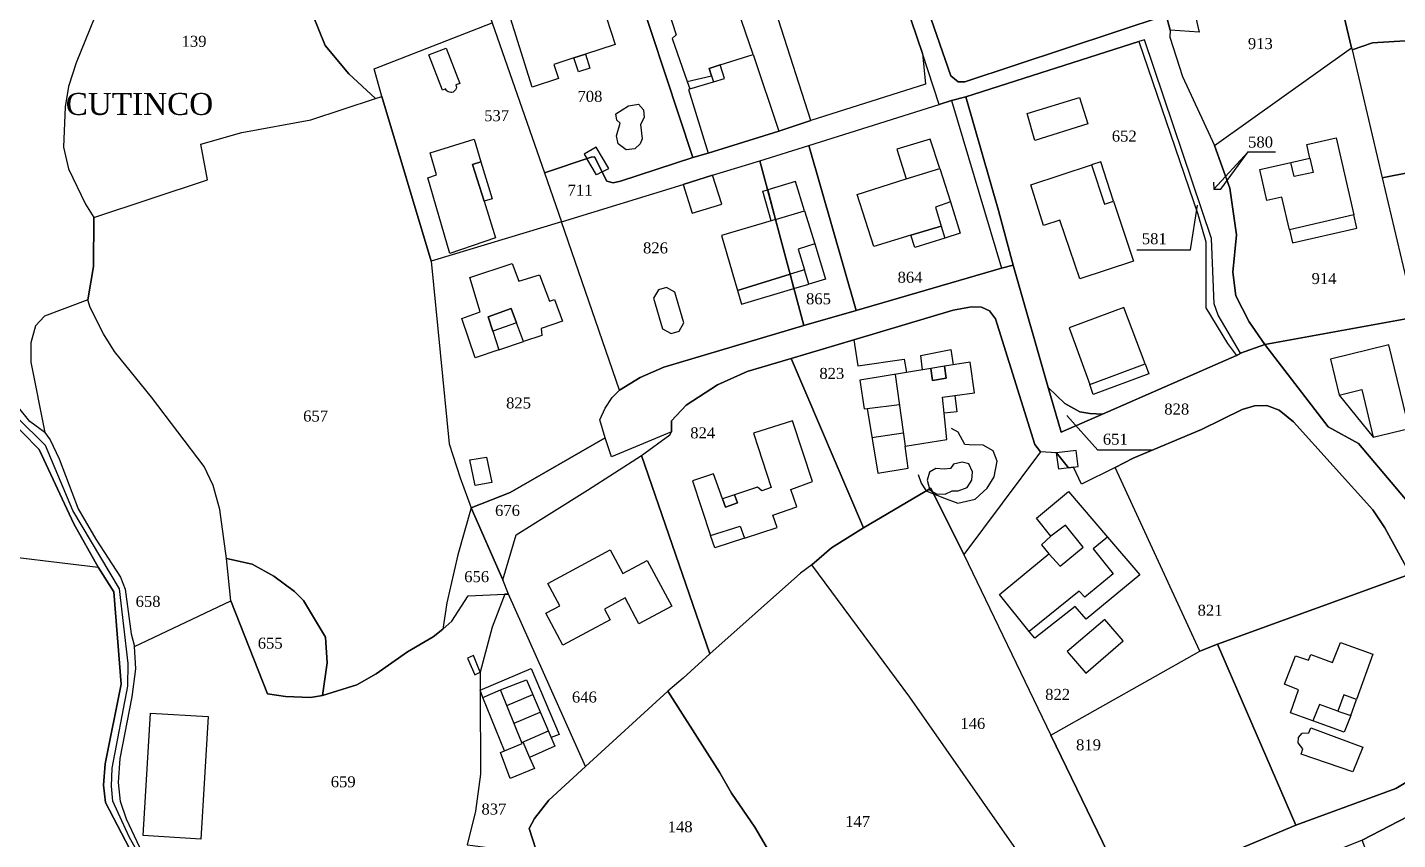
# Model space of a CAD drawing. Extents: x 1205805 to 1207436, y 6154338 to 6158020.
# Drawn here: x 1206856.1 to 1207105.4, y 6154500.9 to 6154648.7 of the extents above; entities that cross this region are included whole.
import ezdxf

# ---------------------------------------------------------------- set-up
doc = ezdxf.new("R2010")
doc.units = 0
doc.linetypes.add('CONTINU', pattern=[0])
for name, color, linetype in [('1LIEUDIT', 7, 'CONTINU'), ('1PARCELLE', 7, 'CONTINU'), ('1ZONCOMM', 7, 'CONTINU'), ('3BATIDUR', 7, 'CONTINU'), ('3BATILEGER', 7, 'CONTINU'), ('3CHEMIN', 7, 'CONTINU'), ('3FISCLINE', 7, 'CONTINUOUS'), ('3FLECHEPAR', 7, 'CONTINU'), ('3LIEUDITTEX', 7, 'CONTINU'), ('3PARCELLETEX', 7, 'CONTINU'), ('3PISCINE', 7, 'CONTINUOUS'), ('3TOPOLINE', 7, 'CONTINU')]:
    doc.layers.add(name, color=color, linetype=linetype)
doc.styles.get("Standard").update_dxf_attribs({"font": 'Times New Roman'})

msp = doc.modelspace()

# ---------------------------------------------------------------- linework, layer by layer
at = {"layer": '1LIEUDIT'}
for points in [[(1206874.65, 6154499.32), (1206870.33, 6154507.68), (1206869.95, 6154510.82), (1206870.22, 6154514.7), (1206873.15, 6154529.16), (1206871.82, 6154545.97), (1206868.99, 6154550.5), (1206864.55, 6154558.33), (1206858.23, 6154571.89), (1206852.07, 6154578.21)], [(1206852.07, 6154578.21), (1206858.23, 6154571.89), (1206864.55, 6154558.33), (1206868.99, 6154550.5), (1206871.82, 6154545.97), (1206873.15, 6154529.16), (1206870.22, 6154514.7), (1206869.95, 6154510.82), (1206870.33, 6154507.68), (1206874.65, 6154499.32)]]:
    msp.add_lwpolyline(points, dxfattribs=at)
at = {"layer": '1PARCELLE'}
for points in [[(1207083.29, 6154691.85), (1207083.65, 6154690.41), (1207084.98, 6154686.87), (1207087.71, 6154682.16), (1207089.53, 6154676.75), (1207097.08, 6154644.92), (1207097.16, 6154644.57), (1207100.85, 6154645.85), (1207116.73, 6154646.82), (1207116.34, 6154650.71), (1207110.39, 6154706.09), (1207089.66, 6154703.05), (1207084.58, 6154699.97), (1207080.16, 6154697.59), (1207081.07, 6154694.56), (1207082.76, 6154694.78), (1207082.98, 6154693.1), (1207083.29, 6154691.85)], [(1207083.29, 6154691.85), (1207075.48, 6154686.91), (1207061.39, 6154681.86), (1207069.34, 6154647.83), (1207064.03, 6154648.19), (1207064.01, 6154646.89), (1207066.29, 6154639.74), (1207072.12, 6154627.21), (1207097.08, 6154644.92), (1207089.53, 6154676.75), (1207087.71, 6154682.16), (1207084.98, 6154686.87), (1207083.65, 6154690.41), (1207083.29, 6154691.85)], [(1207061.39, 6154681.86), (1207069.34, 6154647.83), (1207064.03, 6154648.19), (1207063.35, 6154650.89), (1207026.72, 6154638.75), (1207025.5, 6154638.78), (1207024.17, 6154639.88), (1207014.43, 6154667.89), (1207016.56, 6154676.05), (1207056.53, 6154681.55), (1207049.93, 6154678.62), (1207054.22, 6154679.43), (1207061.39, 6154681.86)], [(1206901.35, 6154672.3), (1206877.7, 6154670.2), (1206870.71, 6154656.45), (1206864.96, 6154642.2), (1206863.59, 6154637.9), (1206862.98, 6154634.23), (1206862.68, 6154626.85), (1206863.6, 6154622.95), (1206866.66, 6154616.52), (1206868.16, 6154614.07), (1206888.87, 6154620.94), (1206887.65, 6154627.41), (1206895.12, 6154629.54), (1206907.69, 6154631.88), (1206919.46, 6154635.71), (1206914.59, 6154640.19), (1206910.28, 6154645.36), (1206906.95, 6154653.63), (1206903.97, 6154665.92), (1206901.35, 6154672.3)], [(1207018.96, 6154643.93), (1207019.51, 6154638.35), (1206998.68, 6154631.71), (1206986.92, 6154668.44), (1207008.72, 6154674.13), (1207018.96, 6154643.93)], [(1206977.18, 6154624.97), (1206979.99, 6154625.78), (1206992.83, 6154629.82), (1206998.68, 6154631.71), (1206986.92, 6154668.44), (1206980.96, 6154666.94), (1206964.62, 6154663.02), (1206977.18, 6154624.97)], [(1206940.7, 6154649.52), (1206950.22, 6154622.24), (1206958.68, 6154625.05), (1206959.3, 6154625.14), (1206961.56, 6154620.67), (1206962.71, 6154620.42), (1206964, 6154620.69), (1206977.18, 6154624.97), (1206964.62, 6154663.02), (1206938.24, 6154657.09), (1206940.7, 6154649.52)], [(1206929.58, 6154606.13), (1206920.6, 6154636.1), (1206919.23, 6154641.13), (1206940.7, 6154649.52), (1206950.22, 6154622.24), (1206953.29, 6154613.31), (1206929.58, 6154606.13)], [(1207097.16, 6154644.57), (1207102.61, 6154621.28), (1207133.95, 6154627.5), (1207138.33, 6154631.95), (1207137.75, 6154636.96), (1207144.87, 6154638.47), (1207142.72, 6154648.49), (1207116.73, 6154646.82), (1207100.85, 6154645.85), (1207097.16, 6154644.57)], [(1207076.14, 6154589.01), (1207051.77, 6154578.31), (1207049.41, 6154578.45), (1207047.61, 6154578.72), (1207044.91, 6154580.24), (1207041.87, 6154583.14), (1207035.48, 6154605.41), (1207032.79, 6154615.38), (1207026.85, 6154636.01), (1207058.37, 6154646.11), (1207069.08, 6154614.68), (1207070.54, 6154609.64), (1207070.57, 6154597.65), (1207074.5, 6154591.14), (1207076.14, 6154589.01)], [(1207076.14, 6154589.01), (1207076.87, 6154589.41), (1207072.78, 6154596.29), (1207072.06, 6154598.38), (1207071.56, 6154610.27), (1207059.39, 6154646.43), (1207058.37, 6154646.11), (1207069.08, 6154614.68), (1207070.54, 6154609.64), (1207070.57, 6154597.65), (1207074.5, 6154591.14), (1207076.14, 6154589.01)], [(1207072.12, 6154627.21), (1207097.08, 6154644.92), (1207097.16, 6154644.57), (1207102.61, 6154621.28), (1207108.62, 6154595.97), (1207081.27, 6154590.99), (1207078.44, 6154595.09), (1207076, 6154599.83), (1207075.46, 6154604.14), (1207076.12, 6154610.92), (1207074.91, 6154619.42), (1207072.12, 6154627.21)], [(1206989.41, 6154624.41), (1206998.33, 6154627.2), (1207022.02, 6154634.64), (1207018.96, 6154643.93), (1207019.51, 6154638.35), (1206998.68, 6154631.71), (1206992.83, 6154629.82), (1206979.99, 6154625.78), (1206977.18, 6154624.97), (1206964, 6154620.69), (1206962.71, 6154620.42), (1206961.56, 6154620.67), (1206959.3, 6154625.14), (1206958.68, 6154625.05), (1206950.22, 6154622.24), (1206953.29, 6154613.31), (1206975.44, 6154620.1), (1206980.76, 6154621.76), (1206989.41, 6154624.41)], [(1206867.12, 6154599.08), (1206868.12, 6154605.16), (1206868.16, 6154614.07), (1206888.87, 6154620.94), (1206887.65, 6154627.41), (1206895.12, 6154629.54), (1206907.69, 6154631.88), (1206919.46, 6154635.71), (1206920.6, 6154636.1), (1206929.58, 6154606.13), (1206932.87, 6154572.88), (1206934.84, 6154566.71), (1206936.88, 6154561.25), (1206934.4, 6154552.72), (1206932.45, 6154543.98), (1206931.72, 6154539.18), (1206929.93, 6154537.79), (1206925.27, 6154535.05), (1206919.58, 6154531.08), (1206916.07, 6154529.05), (1206909.77, 6154527.14), (1206910.64, 6154533.07), (1206910.36, 6154537.75), (1206906.35, 6154544.38), (1206904.71, 6154546.03), (1206900.96, 6154548.83), (1206896.97, 6154550.99), (1206892.34, 6154552.04), (1206891.14, 6154560.99), (1206889.92, 6154565.32), (1206888.26, 6154568.77), (1206878.69, 6154581.4), (1206871.94, 6154589.73), (1206869.96, 6154592.94), (1206867.53, 6154597.69), (1206867.12, 6154599.08)], [(1207035.48, 6154605.41), (1207033.34, 6154604.85), (1207006.91, 6154597.15), (1206998.33, 6154627.2), (1207022.02, 6154634.64), (1207024.29, 6154635.34), (1207026.85, 6154636.01), (1207032.79, 6154615.38), (1207035.48, 6154605.41)], [(1207108.62, 6154595.97), (1207108.71, 6154595.68), (1207144.05, 6154603.18), (1207143.14, 6154608.4), (1207145.06, 6154608.96), (1207143.39, 6154617.05), (1207142.3, 6154617.77), (1207138.88, 6154618.05), (1207137.75, 6154618.41), (1207136.71, 6154619.4), (1207135.66, 6154621.16), (1207134.31, 6154625.77), (1207133.95, 6154627.5), (1207102.61, 6154621.28), (1207108.62, 6154595.97)], [(1207006.91, 6154597.15), (1206997.4, 6154594.45), (1206989.41, 6154624.41), (1206998.33, 6154627.2), (1207006.91, 6154597.15)], [(1206997.4, 6154594.45), (1206971.89, 6154586.84), (1206967.62, 6154584.95), (1206963.87, 6154582.65), (1206953.29, 6154613.31), (1206975.44, 6154620.1), (1206980.76, 6154621.76), (1206989.41, 6154624.41), (1206997.4, 6154594.45)], [(1206929.58, 6154606.13), (1206932.87, 6154572.88), (1206934.84, 6154566.71), (1206936.88, 6154561.25), (1206943.93, 6154564.05), (1206961.23, 6154573.98), (1206960.26, 6154577.28), (1206961.21, 6154579.4), (1206962.53, 6154581.34), (1206963.87, 6154582.65), (1206953.29, 6154613.31), (1206929.58, 6154606.13)], [(1206867.12, 6154599.08), (1206859.2, 6154596.15), (1206857.56, 6154594.39), (1206856.75, 6154591.28), (1206856.72, 6154587.78), (1206859.25, 6154574.97), (1206860.25, 6154573.63), (1206861.85, 6154570.16), (1206865.31, 6154561.11), (1206868.52, 6154555.58), (1206873.04, 6154548.68), (1206873.86, 6154546.46), (1206875, 6154538.37), (1206875.59, 6154536.04), (1206893.13, 6154544.36), (1206892.34, 6154552.04), (1206891.14, 6154560.99), (1206889.92, 6154565.32), (1206888.26, 6154568.77), (1206878.69, 6154581.4), (1206871.94, 6154589.73), (1206869.96, 6154592.94), (1206867.53, 6154597.69), (1206867.12, 6154599.08)], [(1207026.51, 6154552.77), (1207020.51, 6154564.85), (1207008.22, 6154557.61), (1206995.11, 6154588.44), (1207006.5, 6154591.81), (1207024.55, 6154597.23), (1207027.89, 6154597.81), (1207029.74, 6154597.77), (1207031.17, 6154597.11), (1207032.3, 6154595.66), (1207039.43, 6154572.81), (1207040.49, 6154571.47), (1207026.51, 6154552.77)], [(1207125.94, 6154540.9), (1207123.05, 6154539.46), (1207112.53, 6154556.2), (1207098.3, 6154572.95), (1207092.81, 6154576), (1207081.27, 6154590.99), (1207108.62, 6154595.97), (1207108.71, 6154595.68), (1207114.22, 6154572.39), (1207116.98, 6154562.38), (1207120.06, 6154553.04), (1207122.68, 6154547.13), (1207125.94, 6154540.9)], [(1206824.64, 6154555.81), (1206868.99, 6154550.5), (1206864.55, 6154558.33), (1206858.23, 6154571.89), (1206852.07, 6154578.21), (1206847.87, 6154584.03), (1206844.21, 6154591.07), (1206839.93, 6154588.36), (1206836.31, 6154584.8), (1206835.21, 6154582.17), (1206832.75, 6154575.09), (1206831.27, 6154571.76), (1206826.37, 6154563.27), (1206824.64, 6154555.81)], [(1206998.85, 6154550.91), (1206996.8, 6154549.39), (1206980.31, 6154534.73), (1206967.84, 6154570.78), (1206973.02, 6154574.53), (1206973.34, 6154575.09), (1206973.31, 6154577.08), (1206975.98, 6154579.97), (1206981.66, 6154583.62), (1206987.11, 6154586.05), (1206995.11, 6154588.44), (1207008.22, 6154557.61), (1207002.41, 6154554.02), (1206998.85, 6154550.91)], [(1207051.77, 6154578.31), (1207044.24, 6154575.01), (1207041.87, 6154583.14), (1207044.91, 6154580.24), (1207047.61, 6154578.72), (1207049.41, 6154578.45), (1207051.77, 6154578.31)], [(1207072.68, 6154536.45), (1207069.44, 6154535.2), (1207054.02, 6154568.61), (1207057.35, 6154570.28), (1207069.78, 6154575.53), (1207077.16, 6154579.15), (1207079.39, 6154579.85), (1207081.62, 6154579.89), (1207083.88, 6154579.03), (1207086.53, 6154576.92), (1207100.91, 6154560.88), (1207103.11, 6154557.61), (1207107.71, 6154549.23), (1207072.68, 6154536.45)], [(1206936.88, 6154561.25), (1206942.64, 6154548.18), (1206945.04, 6154556.34), (1206958.02, 6154564.49), (1206967.84, 6154570.78), (1206973.02, 6154574.53), (1206973.34, 6154575.09), (1206962.41, 6154570.55), (1206961.23, 6154573.98), (1206943.93, 6154564.05), (1206936.88, 6154561.25)], [(1206980.31, 6154534.73), (1206975.42, 6154530.29), (1206972.63, 6154527.94), (1206957.66, 6154514.23), (1206943.63, 6154545.58), (1206942.64, 6154548.18), (1206945.04, 6154556.34), (1206958.02, 6154564.49), (1206967.84, 6154570.78), (1206980.31, 6154534.73)], [(1207026.51, 6154552.77), (1207042.33, 6154519.94), (1207069.44, 6154535.2), (1207054.02, 6154568.61), (1207047.92, 6154565.56), (1207046.49, 6154568.66), (1207045.56, 6154568.53), (1207043.38, 6154571.3), (1207040.49, 6154571.47), (1207026.51, 6154552.77)], [(1207050.44, 6154480.89), (1207046.46, 6154485.5), (1207041.58, 6154491.42), (1207039.6, 6154494.01), (1207016.71, 6154526.84), (1206998.85, 6154550.91), (1207002.41, 6154554.02), (1207008.22, 6154557.61), (1207020.51, 6154564.85), (1207026.51, 6154552.77), (1207042.33, 6154519.94), (1207056.46, 6154490.72), (1207058.8, 6154485.56), (1207050.44, 6154480.89)], [(1206936.88, 6154561.25), (1206934.4, 6154552.72), (1206932.45, 6154543.98), (1206931.72, 6154539.18), (1206933.35, 6154540.62), (1206936.32, 6154545.24), (1206942.98, 6154545.58), (1206943.63, 6154545.58), (1206942.64, 6154548.18), (1206936.88, 6154561.25)], [(1206893.13, 6154544.36), (1206892.34, 6154552.04), (1206896.97, 6154550.99), (1206900.96, 6154548.83), (1206904.71, 6154546.03), (1206906.35, 6154544.38), (1206910.36, 6154537.75), (1206910.64, 6154533.07), (1206909.77, 6154527.14), (1206907.6, 6154526.75), (1206903.08, 6154526.92), (1206899.77, 6154527.43), (1206893.13, 6154544.36)], [(1207006.86, 6154462.5), (1207008.28, 6154459.39), (1207021.49, 6154466.57), (1207041.55, 6154475.94), (1207050.44, 6154480.89), (1207046.46, 6154485.5), (1207041.58, 6154491.42), (1207039.6, 6154494.01), (1207016.71, 6154526.84), (1206998.85, 6154550.91), (1206996.8, 6154549.39), (1206980.31, 6154534.73), (1206975.42, 6154530.29), (1206972.63, 6154527.94), (1206982.02, 6154513.18), (1206984.2, 6154509.38), (1206988.46, 6154503.18), (1206993.22, 6154495.13), (1206998.26, 6154489.52), (1207002.29, 6154481.04), (1207005.8, 6154476.27), (1207006.77, 6154472.11), (1207007.02, 6154466.31), (1207006.86, 6154462.5)], [(1207086.9, 6154503.52), (1207072.68, 6154536.45), (1207107.71, 6154549.23), (1207123.87, 6154526.43), (1207123.35, 6154524.17), (1207121, 6154517.88), (1207110.15, 6154513.22), (1207105.12, 6154510.19), (1207086.9, 6154503.52)], [(1206943.63, 6154545.58), (1206942.98, 6154545.58), (1206940.65, 6154539.54), (1206938.5, 6154531.4), (1206938.47, 6154528.09), (1206938.56, 6154512.82), (1206937.63, 6154506.09), (1206936.11, 6154499.97), (1206937.14, 6154499.81), (1206949.39, 6154498.19), (1206948.6, 6154499.16), (1206947.42, 6154502.95), (1206948.35, 6154504.73), (1206950.96, 6154508.11), (1206957.66, 6154514.23), (1206943.63, 6154545.58)], [(1207056.46, 6154490.72), (1207042.33, 6154519.94), (1207069.44, 6154535.2), (1207072.68, 6154536.45), (1207086.9, 6154503.52), (1207056.46, 6154490.72)], [(1207124.15, 6154513.18), (1207141.73, 6154464.31), (1207136.95, 6154463.51), (1207131.55, 6154462.05), (1207119.35, 6154457.67), (1207115.92, 6154456.49), (1207098.98, 6154500.82), (1207117.35, 6154510.36), (1207124.15, 6154513.18)]]:
    msp.add_lwpolyline(points, close=True, dxfattribs=at)
for points in [[(1207014.43, 6154667.89), (1207024.17, 6154639.88), (1207025.5, 6154638.78), (1207026.72, 6154638.75), (1207063.35, 6154650.89), (1207064.03, 6154648.19), (1207064.03, 6154648.19), (1207064.01, 6154646.89), (1207066.29, 6154639.74), (1207072.12, 6154627.21), (1207074.91, 6154619.42), (1207076.12, 6154610.92), (1207075.46, 6154604.14), (1207076, 6154599.83), (1207078.44, 6154595.09), (1207081.27, 6154590.99), (1207076.87, 6154589.41), (1207072.78, 6154596.29), (1207072.06, 6154598.38), (1207071.56, 6154610.27), (1207059.39, 6154646.43), (1207058.37, 6154646.11), (1207026.85, 6154636.01), (1207024.29, 6154635.34), (1207022.02, 6154634.64), (1207018.96, 6154643.93), (1207008.72, 6154674.13)], [(1206870.71, 6154656.45), (1206864.96, 6154642.2), (1206863.59, 6154637.9), (1206862.98, 6154634.23), (1206862.68, 6154626.85), (1206863.6, 6154622.95), (1206866.66, 6154616.52), (1206868.16, 6154614.07), (1206868.12, 6154605.16), (1206867.12, 6154599.08), (1206867.12, 6154599.08), (1206859.2, 6154596.15), (1206857.56, 6154594.39), (1206856.75, 6154591.28), (1206856.72, 6154587.78), (1206859.25, 6154574.97), (1206856.52, 6154577), (1206854.3, 6154579.78)], [(1206906.95, 6154653.63), (1206910.28, 6154645.36), (1206914.59, 6154640.19), (1206919.46, 6154635.71), (1206920.6, 6154636.1), (1206919.23, 6154641.13), (1206940.7, 6154649.52)], [(1207107.71, 6154549.23), (1207103.11, 6154557.61), (1207100.91, 6154560.88), (1207086.53, 6154576.92), (1207083.88, 6154579.03), (1207081.62, 6154579.89), (1207079.39, 6154579.85), (1207077.16, 6154579.15), (1207069.78, 6154575.53), (1207057.35, 6154570.28), (1207054.02, 6154568.61), (1207047.92, 6154565.56), (1207046.49, 6154568.66), (1207045.56, 6154568.53), (1207043.38, 6154571.3), (1207040.49, 6154571.47), (1207039.43, 6154572.81), (1207032.3, 6154595.66), (1207031.17, 6154597.11), (1207029.74, 6154597.77), (1207027.89, 6154597.81), (1207024.55, 6154597.23), (1207006.5, 6154591.81), (1206995.11, 6154588.44), (1206987.11, 6154586.05), (1206981.66, 6154583.62), (1206975.98, 6154579.97), (1206973.31, 6154577.08), (1206973.34, 6154575.09), (1206962.41, 6154570.55), (1206961.23, 6154573.98), (1206960.26, 6154577.28), (1206961.21, 6154579.4), (1206962.53, 6154581.34), (1206963.87, 6154582.65), (1206967.62, 6154584.95), (1206971.89, 6154586.84), (1206997.4, 6154594.45), (1207006.91, 6154597.15), (1207033.34, 6154604.85), (1207035.48, 6154605.41), (1207041.87, 6154583.14), (1207044.24, 6154575.01), (1207051.77, 6154578.31), (1207076.14, 6154589.01), (1207076.87, 6154589.41), (1207081.27, 6154590.99), (1207092.81, 6154576), (1207098.3, 6154572.95), (1207112.53, 6154556.2)], [(1206824.64, 6154555.81), (1206868.99, 6154550.5), (1206871.82, 6154545.97), (1206873.15, 6154529.16), (1206870.22, 6154514.7), (1206869.95, 6154510.82), (1206870.33, 6154507.68), (1206874.65, 6154499.32), (1206877.58, 6154494.53), (1206877.98, 6154489.83), (1206876.07, 6154487.54), (1206874.07, 6154486.33), (1206867.25, 6154483.37), (1206866.47, 6154482.03), (1206866, 6154474.43), (1206864.67, 6154469.87), (1206862.94, 6154465.79), (1206862.11, 6154456.05), (1206858.08, 6154440.87), (1206859.46, 6154433.63), (1206860.68, 6154429.16), (1206861.4, 6154424.62), (1206823.81, 6154424.28)], [(1206876.57, 6154499.48), (1206874.12, 6154504.6), (1206873.02, 6154507.87), (1206872.7, 6154511.29), (1206873, 6154515.68), (1206875.18, 6154526.88), (1206875.83, 6154531.98), (1206875.59, 6154536.04), (1206875.59, 6154536.04), (1206893.13, 6154544.36), (1206899.77, 6154527.43), (1206903.08, 6154526.92), (1206907.6, 6154526.75), (1206909.77, 6154527.14), (1206916.07, 6154529.05), (1206919.58, 6154531.08), (1206925.27, 6154535.05), (1206929.93, 6154537.79), (1206931.72, 6154539.18), (1206933.35, 6154540.62), (1206936.32, 6154545.24), (1206942.98, 6154545.58), (1206940.65, 6154539.54), (1206938.5, 6154531.4), (1206938.47, 6154528.09), (1206938.56, 6154512.82), (1206937.63, 6154506.09), (1206936.11, 6154499.97)], [(1206993.22, 6154495.13), (1206988.46, 6154503.18), (1206984.2, 6154509.38), (1206982.02, 6154513.18), (1206972.63, 6154527.94), (1206957.66, 6154514.23), (1206950.96, 6154508.11), (1206948.35, 6154504.73), (1206947.42, 6154502.95), (1206948.6, 6154499.16)], [(1207117.35, 6154510.36), (1207098.98, 6154500.82), (1207094.63, 6154499.05), (1207091.16, 6154497.94), (1207088.07, 6154496.66), (1207072.41, 6154486.18), (1207061.35, 6154479.6), (1207058.8, 6154485.56), (1207056.46, 6154490.72), (1207086.9, 6154503.52), (1207105.12, 6154510.19), (1207110.15, 6154513.22)]]:
    msp.add_lwpolyline(points, dxfattribs=at)
at = {"layer": '1ZONCOMM'}
msp.add_lwpolyline([(1206878.75, 6154494.09), (1206874.6, 6154501.4), (1206871.66, 6154507.89), (1206871.38, 6154510.61), (1206871.5, 6154513.91), (1206874.37, 6154528.82), (1206874.46, 6154532.92), (1206872.87, 6154546.52), (1206864.37, 6154560.77), (1206859.42, 6154572.63), (1206854.16, 6154577.76)], dxfattribs=at)
at = {"layer": '3BATIDUR'}
for points in [[(1206947.95, 6154637.81), (1206944, 6154650.35), (1206944.49, 6154650.53), (1206943.52, 6154654.08), (1206951.52, 6154656.59), (1206952.5, 6154653.09), (1206955.81, 6154654.15), (1206955.13, 6154656.37), (1206959.12, 6154657.74), (1206963.04, 6154645.56), (1206957.66, 6154643.79), (1206955.56, 6154643.11), (1206951.89, 6154641.91), (1206952.74, 6154639.4), (1206947.95, 6154637.81)], [(1206981.86, 6154657.63), (1206971.87, 6154654.49), (1206974.18, 6154647.33), (1206973.46, 6154646.67), (1206976.19, 6154638.8), (1206980.58, 6154639.87), (1206980.16, 6154641.2), (1206982.18, 6154641.85), (1206988.15, 6154643.74), (1206984.66, 6154654.03), (1206983.27, 6154653.56), (1206981.86, 6154657.63)], [(1206939.2, 6154617.06), (1206941.29, 6154610.37), (1206932.99, 6154607.52), (1206928.94, 6154621.29), (1206930.56, 6154621.83), (1206929.41, 6154625.82), (1206937.37, 6154628.33), (1206938.64, 6154624.2), (1206937.12, 6154623.72), (1206939.2, 6154617.06)], [(1207015.99, 6154621.09), (1207022.12, 6154623.02), (1207020.39, 6154628.33), (1207014.33, 6154626.51), (1207015.99, 6154621.09)], [(1207088.9, 6154627.34), (1207094.27, 6154628.57), (1207097.48, 6154614.54), (1207085.75, 6154611.87), (1207084.4, 6154617.78), (1207081.67, 6154617.16), (1207080.38, 6154622.82), (1207086.04, 6154624.12), (1207089.46, 6154624.9), (1207088.9, 6154627.34)], [(1207016.87, 6154610.85), (1207010.15, 6154608.83), (1207007.12, 6154618.29), (1207015.99, 6154621.09), (1207022.12, 6154623.02), (1207024.11, 6154616.96), (1207021.33, 6154615.99), (1207022.39, 6154612.51), (1207016.87, 6154610.85)], [(1207053.76, 6154617.07), (1207057.36, 6154606.12), (1207047.62, 6154602.92), (1207043.97, 6154613.57), (1207040.98, 6154612.65), (1207038.71, 6154620.04), (1207049.72, 6154623.67), (1207052.11, 6154616.52), (1207053.76, 6154617.07)], [(1206992.26, 6154613.73), (1206997.54, 6154615.32), (1206995.88, 6154620.65), (1206990.83, 6154619.12), (1206992.26, 6154613.73)], [(1206990.83, 6154619.12), (1206992.26, 6154613.73), (1206991.47, 6154613.5), (1206989.94, 6154618.85), (1206990.83, 6154619.12)], [(1206994.91, 6154603.75), (1206992.26, 6154613.73), (1206997.54, 6154615.32), (1206999.41, 6154609.31), (1206996.39, 6154608.32), (1206997.54, 6154604.55), (1206994.91, 6154603.75)], [(1206994.91, 6154603.75), (1206992.26, 6154613.73), (1206991.47, 6154613.5), (1206982.41, 6154610.79), (1206985.3, 6154600.81), (1206994.91, 6154603.75)], [(1206937.59, 6154588.56), (1206935.16, 6154595.73), (1206938.5, 6154596.92), (1206936.62, 6154603.14), (1206944.29, 6154605.71), (1206945.51, 6154602.53), (1206949.29, 6154603.63), (1206951.11, 6154598.86), (1206951.99, 6154599.16), (1206953.45, 6154595.23), (1206949.61, 6154593.87), (1206949.71, 6154592.63), (1206946.39, 6154591.51), (1206945.11, 6154594.94), (1206944.15, 6154597.54), (1206939.93, 6154596), (1206940.77, 6154593.43), (1206941.89, 6154589.99), (1206937.59, 6154588.56)], [(1207059.49, 6154587.45), (1207055.6, 6154597.74), (1207045.65, 6154593.99), (1207049.42, 6154583.68), (1207059.49, 6154587.45)], [(1207094.81, 6154581.79), (1207098.91, 6154582.79), (1207101.02, 6154574.12), (1207107.54, 6154575.71), (1207103.85, 6154590.91), (1207093.23, 6154588.33), (1207094.81, 6154581.79)], [(1207020.53, 6154586.61), (1207007.57, 6154584.48), (1207008.36, 6154579.26), (1207008.89, 6154579.33), (1207010.85, 6154567.59), (1207016.37, 6154568.5), (1207015.84, 6154572.46), (1207023.44, 6154573.72), (1207022.93, 6154578.46), (1207022.62, 6154581.43), (1207024.86, 6154581.73), (1207028.47, 6154582.2), (1207027.68, 6154587.79), (1207022.99, 6154587.02), (1207023.29, 6154584.86), (1207020.8, 6154584.46), (1207020.53, 6154586.61)], [(1206986.57, 6154555.74), (1206992.52, 6154557.66), (1206991.78, 6154559.93), (1206996.11, 6154561.44), (1206995, 6154564.61), (1206998.99, 6154566.08), (1206995.31, 6154577.07), (1206988.24, 6154574.85), (1206991.44, 6154564.94), (1206989.76, 6154564.38), (1206988.96, 6154565.05), (1206984.8, 6154563.65), (1206985.33, 6154562.15), (1206983.14, 6154561.41), (1206982.6, 6154562.92), (1206980.97, 6154567.48), (1206977.12, 6154566.2), (1206980.43, 6154556.26), (1206985.78, 6154557.96), (1206986.57, 6154555.74)], [(1206937.59, 6154565.32), (1206936.63, 6154569.99), (1206939.67, 6154570.51), (1206940.61, 6154565.86), (1206937.59, 6154565.32)], [(1207043.38, 6154571.3), (1207045.56, 6154568.53), (1207046.49, 6154568.66), (1207047.34, 6154568.77), (1207046.95, 6154571.72), (1207043.38, 6154571.3)], [(1207045.56, 6154568.53), (1207043.78, 6154568.29), (1207043.38, 6154571.3), (1207045.56, 6154568.53)], [(1207038.4, 6154538.78), (1207033, 6154545.51), (1207042, 6154552.89), (1207044.01, 6154550.66), (1207048.24, 6154554.11), (1207044.98, 6154558.12), (1207042.37, 6154556.09), (1207039.71, 6154559.36), (1207045.55, 6154564.24), (1207052.68, 6154555.92), (1207050.06, 6154553.78), (1207053.66, 6154549.25), (1207048.5, 6154545.01), (1207047.49, 6154546.1), (1207038.4, 6154538.78)], [(1206953.54, 6154536.31), (1206950.43, 6154542.1), (1206952.96, 6154543.44), (1206950.78, 6154547.52), (1206962.13, 6154553.64), (1206964.45, 6154549.33), (1206968.86, 6154551.71), (1206973.36, 6154543.37), (1206967.39, 6154540.17), (1206964.86, 6154544.87), (1206961.12, 6154542.85), (1206962.15, 6154540.92), (1206953.54, 6154536.31)], [(1207094.59, 6154524.28), (1207091.22, 6154525.46), (1207090.03, 6154522.53), (1207085.98, 6154524), (1207087.41, 6154528.15), (1207084.87, 6154529.19), (1207086.86, 6154534.35), (1207089.23, 6154533.55), (1207089.64, 6154534.6), (1207093.58, 6154533.14), (1207095.03, 6154536.74), (1207100.94, 6154534.65), (1207097.97, 6154526.41), (1207095.66, 6154527.25), (1207094.59, 6154524.28)], [(1206938.5, 6154531.4), (1206937.26, 6154534.39), (1206936.17, 6154533.92), (1206937.5, 6154530.91), (1206938.5, 6154531.4)], [(1206943.94, 6154512.05), (1206942.18, 6154516.75), (1206946.12, 6154518.41), (1206942.21, 6154528.15), (1206946.92, 6154529.98), (1206952.09, 6154517.92), (1206947.47, 6154515.84), (1206948.36, 6154513.87), (1206943.94, 6154512.05)], [(1206878.49, 6154523.93), (1206889, 6154523.31), (1206887.68, 6154501.01), (1206877.16, 6154501.63), (1206878.49, 6154523.93)]]:
    msp.add_lwpolyline(points, close=True, dxfattribs=at)
at = {"layer": '3BATILEGER'}
for points in [[(1206955.56, 6154643.11), (1206957.66, 6154643.79), (1206958.47, 6154641.25), (1206956.39, 6154640.56), (1206955.56, 6154643.11)], [(1206982.18, 6154641.85), (1206980.16, 6154641.2), (1206980.58, 6154639.87), (1206980.94, 6154638.75), (1206982.95, 6154639.39), (1206982.18, 6154641.85)], [(1206960.69, 6154622.37), (1206961.89, 6154623.02), (1206959.63, 6154626.9), (1206957.4, 6154625.6), (1206957.89, 6154624.79), (1206958.68, 6154625.05), (1206959.3, 6154625.14), (1206960.69, 6154622.37)], [(1206960.69, 6154622.37), (1206959.67, 6154621.82), (1206957.89, 6154624.79), (1206958.68, 6154625.05), (1206959.3, 6154625.14), (1206960.69, 6154622.37)], [(1206938.64, 6154624.2), (1206940.7, 6154617.49), (1206939.2, 6154617.06), (1206937.12, 6154623.72), (1206938.64, 6154624.2)], [(1207053.76, 6154617.07), (1207051.41, 6154624.24), (1207049.72, 6154623.67), (1207052.11, 6154616.52), (1207053.76, 6154617.07)], [(1206980.76, 6154621.76), (1206975.44, 6154620.1), (1206977.08, 6154614.85), (1206982.45, 6154616.54), (1206980.76, 6154621.76)], [(1207022.39, 6154612.51), (1207023.06, 6154610.32), (1207017.59, 6154608.63), (1207016.87, 6154610.85), (1207022.39, 6154612.51)], [(1207085.75, 6154611.87), (1207086.31, 6154609.46), (1207098.02, 6154612.14), (1207097.48, 6154614.54), (1207085.75, 6154611.87)], [(1206994.91, 6154603.75), (1206985.3, 6154600.81), (1206986.02, 6154598.34), (1206995.6, 6154601.18), (1206994.91, 6154603.75)], [(1206994.91, 6154603.75), (1206995.6, 6154601.18), (1206998.33, 6154601.98), (1206997.54, 6154604.55), (1206994.91, 6154603.75)], [(1206940.77, 6154593.43), (1206939.93, 6154596), (1206944.15, 6154597.54), (1206945.11, 6154594.94), (1206940.77, 6154593.43)], [(1207059.49, 6154587.45), (1207060.16, 6154585.67), (1207050.07, 6154581.9), (1207049.42, 6154583.68), (1207059.49, 6154587.45)], [(1207022.99, 6154587.02), (1207020.53, 6154586.61), (1207020.8, 6154584.46), (1207023.29, 6154584.86), (1207022.99, 6154587.02)], [(1207022.93, 6154578.46), (1207022.62, 6154581.43), (1207024.86, 6154581.73), (1207025.22, 6154578.71), (1207022.93, 6154578.46)], [(1206984.8, 6154563.65), (1206982.6, 6154562.92), (1206983.14, 6154561.41), (1206985.33, 6154562.15), (1206984.8, 6154563.65)], [(1206986.57, 6154555.74), (1206981.18, 6154554), (1206980.43, 6154556.26), (1206985.78, 6154557.96), (1206986.57, 6154555.74)], [(1207094.59, 6154524.28), (1207096.91, 6154523.48), (1207097.97, 6154526.41), (1207095.66, 6154527.25), (1207094.59, 6154524.28)]]:
    msp.add_lwpolyline(points, close=True, dxfattribs=at)
at = {"layer": '3CHEMIN'}
for points in [[(1206976.19, 6154638.8), (1206976.62, 6154637.47), (1206976.38, 6154637.39), (1206979.99, 6154625.78)], [(1207024.29, 6154635.34), (1207033.34, 6154604.85)]]:
    msp.add_lwpolyline(points, dxfattribs=at)
at = {"layer": '3FISCLINE'}
for points in [[(1206988.15, 6154643.74), (1206992.83, 6154629.82)], [(1206976.62, 6154637.47), (1206980.94, 6154638.75)], [(1207024.11, 6154616.96), (1207025.85, 6154611.21), (1207023.06, 6154610.32)], [(1206999.41, 6154609.31), (1207001.31, 6154602.89), (1206998.33, 6154601.98)], [(1206941.89, 6154589.99), (1206946.39, 6154591.51)], [(1207006.5, 6154591.81), (1207007.24, 6154587.1), (1207015.64, 6154588.31), (1207016.09, 6154585.88)], [(1207018.99, 6154586.36), (1207018.68, 6154588.96), (1207024.13, 6154590.07), (1207024.54, 6154587.28)], [(1207014.02, 6154585.54), (1207015.84, 6154572.46)], [(1207008.89, 6154579.33), (1207014.78, 6154580.05)], [(1207094.81, 6154581.79), (1207101.02, 6154574.12)], [(1207009.77, 6154574.05), (1207015.49, 6154574.94)], [(1207052.68, 6154555.92), (1207058.52, 6154549.09), (1207048.75, 6154541.04), (1207046.76, 6154543.34), (1207039.43, 6154537.58), (1207038.4, 6154538.78)], [(1207042.37, 6154556.09), (1207040.65, 6154554.52), (1207042, 6154552.89)], [(1206942.94, 6154517.07), (1206938.98, 6154526.74), (1206938.47, 6154528.09), (1206947.75, 6154532.01), (1206952.85, 6154520.06), (1206951.44, 6154519.46)], [(1206938.98, 6154526.74), (1206942.21, 6154528.15)], [(1206943.35, 6154525.29), (1206948.07, 6154527.3)], [(1206944.65, 6154522.07), (1206949.43, 6154524.12)], [(1207096.91, 6154523.48), (1207095.7, 6154520.44), (1207090.03, 6154522.53)], [(1206946.05, 6154518.59), (1206950.91, 6154520.67)], [(1206946.24, 6154518.67), (1206947.47, 6154515.84)]]:
    msp.add_lwpolyline(points, dxfattribs=at)
at = {"layer": '3FLECHEPAR'}
for points in [[(1207071.93, 6154620.51), (1207072, 6154619.21), (1207078.24, 6154626.01), (1207071.99, 6154619.21), (1207073.29, 6154619.25), (1207078.24, 6154626.01), (1207083.25, 6154626.04)], [(1207057.98, 6154608.23), (1207067.77, 6154608.21), (1207069.05, 6154616.34)], [(1207060.68, 6154571.74), (1207050.89, 6154571.76), (1207045.28, 6154578.06)]]:
    msp.add_lwpolyline(points, dxfattribs=at)
at = {"layer": '3PISCINE'}
for points in [[(1206929.29, 6154643.75), (1206932.28, 6154644.9), (1206934.77, 6154638.45), (1206934.09, 6154638.19), (1206934.15, 6154637.99), (1206934.16, 6154637.77), (1206934.12, 6154637.56), (1206934.01, 6154637.31), (1206933.91, 6154637.17), (1206933.72, 6154637), (1206933.57, 6154636.91), (1206933.33, 6154636.85), (1206933.13, 6154636.83), (1206932.89, 6154636.87), (1206932.66, 6154636.97), (1206932.5, 6154637.07), (1206932.37, 6154637.21), (1206932.27, 6154637.37), (1206932.23, 6154637.47), (1206931.65, 6154637.25), (1206929.16, 6154643.7), (1206929.29, 6154643.75)], [(1207039.43, 6154628.11), (1207038.02, 6154633.03), (1207047.54, 6154635.9), (1207049.08, 6154631.15), (1207039.43, 6154628.11)], [(1206966.65, 6154626.59), (1206965.06, 6154626.39), (1206963.58, 6154627.51), (1206963.28, 6154628.95), (1206963.95, 6154631.23), (1206963.36, 6154631.8), (1206963.2, 6154632.93), (1206965.49, 6154634.37), (1206967.32, 6154634.73), (1206968.22, 6154633.69), (1206968.35, 6154632.28), (1206967.67, 6154630.99), (1206967.98, 6154628.38), (1206967.62, 6154627.49), (1206966.65, 6154626.59)], [(1206973.91, 6154600.51), (1206972.37, 6154601.36), (1206970.92, 6154600.95), (1206970.06, 6154599.4), (1206971.68, 6154593.82), (1206973.24, 6154592.96), (1206974.68, 6154593.38), (1206975.53, 6154594.94), (1206973.91, 6154600.51)], [(1207021.43, 6154568.4), (1207020.26, 6154567.74), (1207019.86, 6154566.3), (1207020.33, 6154564.47), (1207021.55, 6154563.79), (1207023.11, 6154563.76), (1207024.37, 6154564.33), (1207025.49, 6154564.34), (1207027.1, 6154564.96), (1207027.95, 6154566.31), (1207028.08, 6154567.83), (1207027.42, 6154569.3), (1207026.2, 6154569.55), (1207024.64, 6154569.2), (1207024.09, 6154568.42), (1207022.9, 6154568.32), (1207021.43, 6154568.4)], [(1207045.34, 6154535.11), (1207048.68, 6154531.22), (1207055.49, 6154537.06), (1207052.15, 6154540.96), (1207045.34, 6154535.11)], [(1207087.88, 6154516.45), (1207088.21, 6154517.43), (1207087.33, 6154518.53), (1207087.4, 6154519.47), (1207088.1, 6154520.27), (1207089.29, 6154520.33), (1207089.65, 6154521.26), (1207099.09, 6154517.74), (1207097.31, 6154513.22), (1207087.88, 6154516.45)]]:
    msp.add_lwpolyline(points, close=True, dxfattribs=at)
at = {"layer": '3TOPOLINE'}
for points in [[(1207089.46, 6154624.9), (1207090.06, 6154622.3), (1207086.63, 6154621.52), (1207086.04, 6154624.12)], [(1207018.2, 6154567.34), (1207018.76, 6154565.76), (1207019.64, 6154564.39), (1207022.78, 6154563.1), (1207025.41, 6154562.12), (1207028.58, 6154562.85), (1207030.76, 6154564.84), (1207032.01, 6154566.93), (1207032.59, 6154569.78), (1207031.87, 6154571.64), (1207030, 6154572.67), (1207027.49, 6154572.72), (1207026.71, 6154572.76), (1207025.5, 6154575.06), (1207024.28, 6154575.71)]]:
    msp.add_lwpolyline(points, dxfattribs=at)

# ---------------------------------------------------------------- texts
at = {"layer": '3LIEUDITTEX'}
msp.add_text('CUTINCO', height=4, dxfattribs=at).set_placement((1206863.06, 6154632.74))
at = {"layer": '3PARCELLETEX'}
for s, p in [('139', (1206884.16, 6154645.14)), ('913', (1207078.2, 6154644.72)), ('708', (1206956.2, 6154635.12)), ('652', (1207053.44, 6154627.9)), ('580', (1207078.24, 6154626.81)), ('581', (1207058.9, 6154609.23)), ('826', (1206968.13, 6154607.55)), ('864', (1207014.45, 6154602.21)), ('914', (1207089.79, 6154601.98)), ('823', (1207000.22, 6154584.72)), ('825', (1206943.21, 6154579.34)), ('828', (1207062.99, 6154578.24)), ('657', (1206906.28, 6154576.97)), ('824', (1206976.72, 6154573.9)), ('651', (1207051.81, 6154572.76)), ('658', (1206875.79, 6154543.25)), ('821', (1207069.05, 6154541.64)), ('655', (1206898.02, 6154535.65)), ('646', (1206955.19, 6154525.85)), ('822', (1207041.31, 6154526.33)), ('146', (1207025.88, 6154521.05)), ('819', (1207046.93, 6154517.15)), ('837', (1206938.72, 6154505.47)), ('147', (1207004.92, 6154503.21)), ('148', (1206972.62, 6154502.24))]:
    msp.add_text(s, height=2, dxfattribs=at).set_placement(p)
for s, p in [('537', (1206939.22, 6154631.61)), ('711', (1206954.41, 6154618.07)), ('865', (1206997.79, 6154598.3)), ('676', (1206941.2, 6154559.8)), ('656', (1206935.59, 6154547.75)), ('659', (1206911.3, 6154510.43))]:
    msp.add_text(s, height=2, rotation=360, dxfattribs=at).set_placement(p)

doc.saveas('drawing.dxf')
